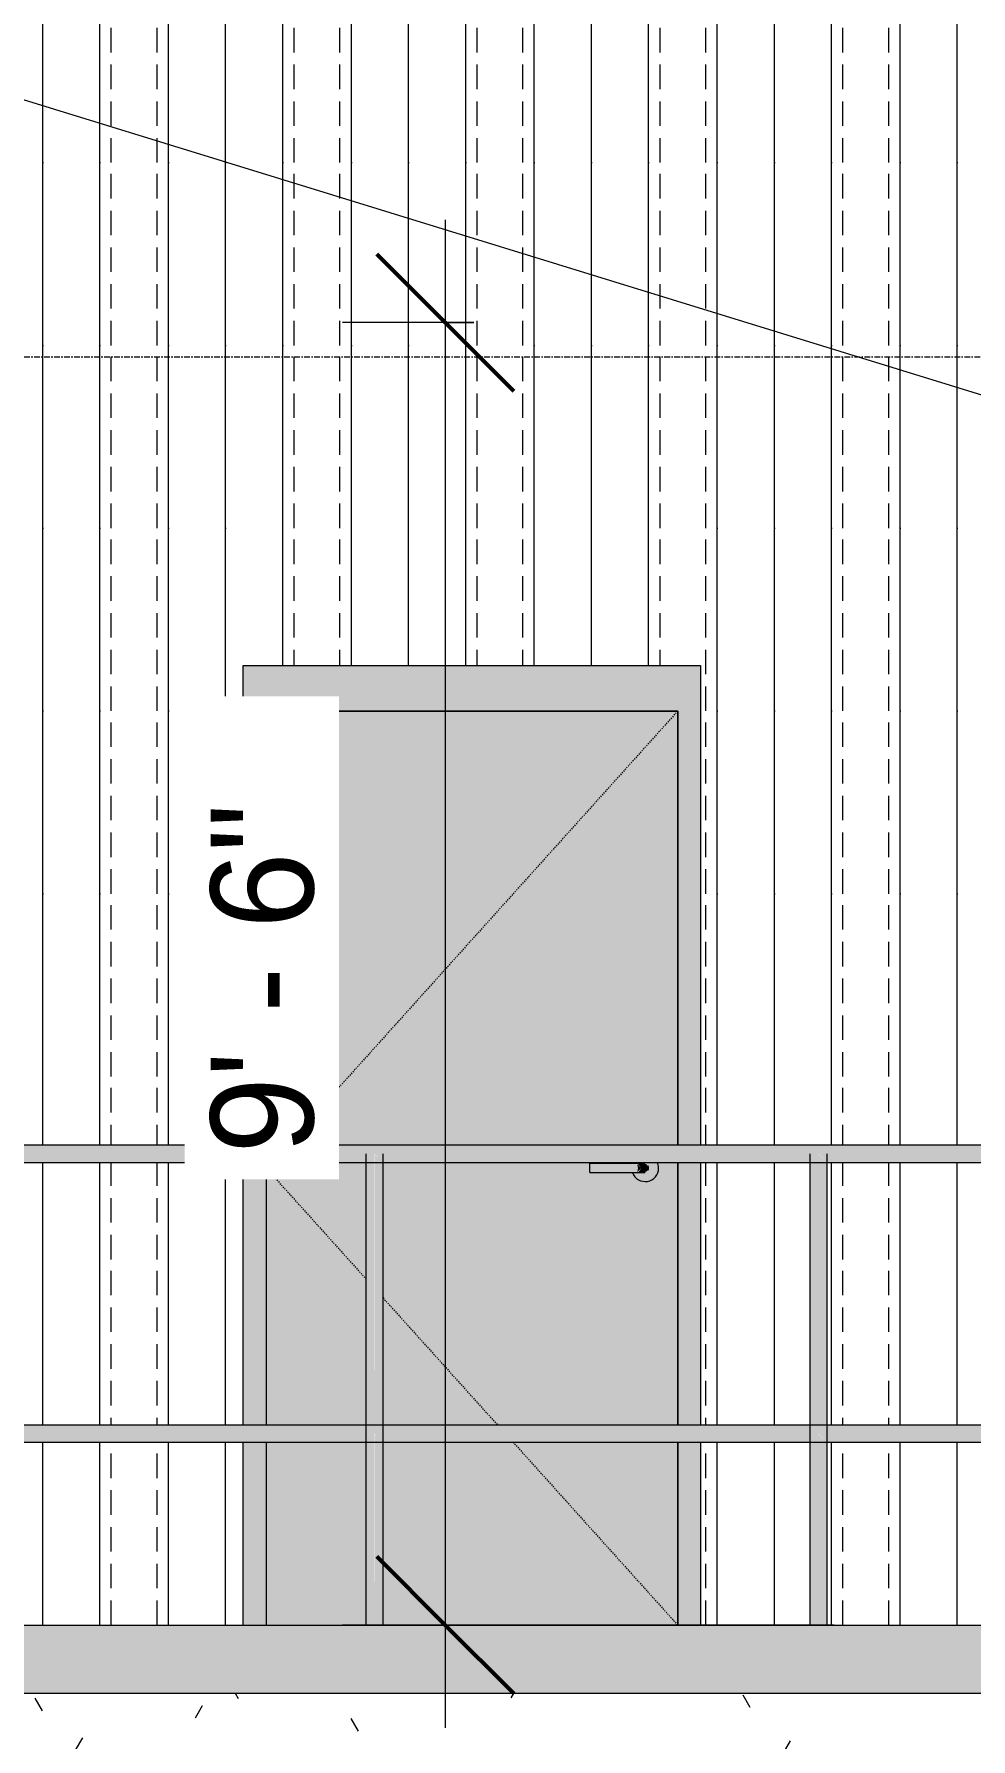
# Model space of a CAD drawing. Header units: inches. Extents: x -12067 to -7981, y -201 to 456.
# Drawn here: x -9599 to -9517.1, y -10 to 139.3 of the extents above; entities that cross this region are included whole.
import ezdxf

# ---------------------------------------------------------------- set-up
doc = ezdxf.new("R2010")
doc.units = ezdxf.units.IN
doc.header["$MEASUREMENT"] = 0
doc.linetypes.add('Dash 1_16_', pattern=[0.125, 0.0625, -0.0625])
doc.linetypes.add('Grid Line 1_2_', pattern=[0.875, 0.5, -0.125, 0.125, -0.125])
for name, color, linetype, lineweight in [('A-ANNO-DIMS', 211, 'Continuous', 9), ('A-ANNO-DIMS-96', 211, 'Continuous', 9), ('A-DOOR', 31, 'Continuous', 13), ('A-DOOR-FRAM', 31, 'Continuous', 13), ('A-FLOR-HRAL', 11, 'Continuous', 9), ('A-FLOR-LEVL', 51, 'Continuous', 9), ('A-WALL', 113, 'Continuous', 13), ('A-WALL-PATT', 111, 'Continuous', 13), ('C-BLDG-PADS', 91, 'Continuous', 13), ('G-ANNO-TEXT', 231, 'Continuous', 9)]:
    doc.layers.add(name, color=color, linetype=linetype, lineweight=lineweight)
doc.styles.add('Century Gothic_1', font='', dxfattribs={"height": 9})
doc.styles.get('Century Gothic_1').set_extended_font_data('Century Gothic')
doc.dimstyles.new('OD__1_16__Tol__', dxfattribs={"dimscale": 12, "dimtxt": 9.397514, "dimasz": 1, "dimexe": 0.75, "dimexo": 0.5, "dimgap": 0.75, "dimtad": 1, "dimdec": 4, "dimrnd": 0.0625, "dimzin": 3, "dimdsep": 46, "dimlunit": 4, "dimtxsty": 'Century Gothic_1', "dimblk1": 'OBLIQUE', "dimblk2": 'OBLIQUE', "dimsah": 1, "dimcen": 0.09, "dimdle": 0.75, "dimazin": 0, "dimtfac": 1, "dimtdec": 4, "dimtix": 1, "dimtmove": 0, "dimatfit": 3, "dimfxl": 1, "dimtvp": 1, "dimtfill": 1, "dimfrac": 2, "dimtolj": 1, "dimtzin": 0, "dimarcsym": 2})

# ---------------------------------------------------------------- blocks, each defined once
blk = doc.blocks.new('Railing - Lapeyre - 1 1_2_ Post-1355937-BUILDING SECTION - NORTH_SOUTH - LOOKING EAST - _REPAIR GARAGE')
at = {"layer": 'A-FLOR-HRAL'}
h = blk.add_hatch(color=253, dxfattribs=at)
h.paths.add_polyline_path([(-11501.48, 0), (-11500.73, 0), (-11500.75, 16.73), (-11501.48, 16)], flags=0)
h.paths.add_polyline_path([(-11500.73, 16.75), (-11500.75, 41.23), (-11501.48, 40.5), (-11501.45, 17.47), (-11500.75, 16.77)], flags=0)
h = blk.add_hatch(color=253, dxfattribs=at)
h.paths.add_polyline_path([(-11499.98, 0), (-11500.01, 16.03), (-11500.73, 16.73), (-11500.73, 0), (-11499.98, 0)], flags=0)
h.paths.add_polyline_path([(-11500.73, 16.75), (-11499.98, 17.5), (-11500, 40.53), (-11500.73, 41.23), (-11500.73, 16.77)], flags=0)
at = {"layer": 'A-FLOR-HRAL', "color": 8}
for p, q in [((-11501.48, 41.25), (-11501.48, 0)), ((-11499.98, 0), (-11499.98, 41.25))]:
    blk.add_line(p, q, dxfattribs=at)
blk = doc.blocks.new('Railing - Railing-1339868-BUILDING SECTION - NORTH_SOUTH - LOOKING EAST - _REPAIR GARAGE')
at = {"layer": 'A-FLOR-HRAL'}
blk.add_hatch(color=253, dxfattribs=at).paths.add_polyline_path([(-11461.9, 41.25), (-11461.9, 42), (-11813.34, 41.97), (-11813.52, 41.9), (-11813.74, 41.7), (-11813.79, 41.62), (-11813.87, 41.44), (-11813.9, 41.25), (-11466.49, 41.25)], flags=0)
h = blk.add_hatch(color=253, dxfattribs=at)
h.paths.add_polyline_path([(-11500.73, 41.25), (-11499.98, 40.5), (-11462.62, 40.53), (-11461.9, 41.25), (-11500.53, 41.25)], flags=0)
h.paths.add_polyline_path([(-11539.56, 41.25), (-11538.81, 40.5), (-11501.45, 40.53), (-11500.73, 41.25), (-11539.37, 41.25)], flags=0)
h.paths.add_polyline_path([(-11578.4, 41.25), (-11577.65, 40.5), (-11540.29, 40.53), (-11539.56, 41.25), (-11578.2, 41.25)], flags=0)
h.paths.add_polyline_path([(-11617.23, 41.25), (-11616.48, 40.5), (-11579.12, 40.53), (-11578.4, 41.25), (-11617.03, 41.25)], flags=0)
h.paths.add_polyline_path([(-11656.06, 41.25), (-11655.31, 40.5), (-11617.95, 40.53), (-11617.23, 41.25), (-11655.87, 41.25)], flags=0)
h.paths.add_polyline_path([(-11694.9, 41.25), (-11694.15, 40.5), (-11656.79, 40.53), (-11656.06, 41.25), (-11694.7, 41.25)], flags=0)
h.paths.add_polyline_path([(-11713.13, 40.5), (-11695.62, 40.53), (-11694.9, 41.25), (-11733.73, 41.25), (-11732.98, 40.5), (-11716.38, 40.5)], flags=0)
h.paths.add_polyline_path([(-11772.56, 41.25), (-11771.81, 40.5), (-11734.44, 40.54), (-11733.73, 41.25), (-11772.37, 41.25)], flags=0)
h.paths.add_polyline_path([(-11813.14, 40.5), (-11773.28, 40.53), (-11772.56, 41.25), (-11813.9, 41.25), (-11813.85, 41), (-11813.74, 40.8), (-11813.65, 40.7), (-11813.52, 40.6), (-11813.34, 40.53), (-11813.15, 40.5)], flags=0)
h = blk.add_hatch(color=253, dxfattribs=at)
h.paths.add_polyline_path([(-11461.9, 16.75), (-11462.7, 17.5), (-11500, 17.47), (-11500.73, 16.75), (-11462.64, 16.75)], flags=0)
h.paths.add_polyline_path([(-11539.56, 16.75), (-11500.75, 16.77), (-11501.48, 17.5), (-11538.84, 17.47), (-11539.52, 16.79)], flags=0)
h.paths.add_polyline_path([(-11578.4, 16.75), (-11539.6, 16.79), (-11540.31, 17.5), (-11577.67, 17.47), (-11578.33, 16.81)], flags=0)
h.paths.add_polyline_path([(-11617.23, 16.75), (-11578.4, 16.75), (-11579.15, 17.5), (-11616.5, 17.47), (-11617.14, 16.84)], flags=0)
h.paths.add_polyline_path([(-11628.76, 16.75), (-11617.23, 16.75), (-11617.98, 17.5), (-11655.34, 17.47), (-11656.06, 16.75), (-11641.74, 16.75)], flags=0)
h.paths.add_polyline_path([(-11694.9, 16.75), (-11656.06, 16.75), (-11656.81, 17.5), (-11694.17, 17.47), (-11694.77, 16.88)], flags=0)
h.paths.add_polyline_path([(-11733.73, 16.75), (-11694.9, 16.75), (-11695.65, 17.5), (-11733.02, 17.46), (-11733.58, 16.9)], flags=0)
h.paths.add_polyline_path([(-11772.56, 16.75), (-11733.73, 16.75), (-11734.48, 17.5), (-11771.85, 17.47), (-11772.39, 16.92)], flags=0)
h.paths.add_polyline_path([(-11813.9, 16.75), (-11772.56, 16.75), (-11773.31, 17.5), (-11813.34, 17.47), (-11813.52, 17.4), (-11813.74, 17.2), (-11813.79, 17.13), (-11813.87, 16.94)], flags=0)
h = blk.add_hatch(color=253, dxfattribs=at)
h.paths.add_polyline_path([(-11500.73, 16.75), (-11499.98, 16), (-11462.61, 16.03), (-11461.9, 16.75), (-11498.94, 16.75)], flags=0)
h.paths.add_polyline_path([(-11539.56, 16.75), (-11538.81, 16), (-11501.45, 16.03), (-11500.73, 16.75), (-11537.89, 16.75)], flags=0)
h.paths.add_polyline_path([(-11578.4, 16.75), (-11577.65, 16), (-11540.28, 16.03), (-11539.56, 16.75), (-11576.83, 16.75)], flags=0)
h.paths.add_polyline_path([(-11617.23, 16.75), (-11616.48, 16), (-11579.11, 16.03), (-11578.4, 16.75), (-11615.77, 16.75)], flags=0)
h.paths.add_polyline_path([(-11656.06, 16.75), (-11655.31, 16), (-11617.95, 16.03), (-11617.23, 16.75), (-11654.72, 16.75)], flags=0)
h.paths.add_polyline_path([(-11667.7, 16), (-11656.78, 16.03), (-11656.06, 16.75), (-11694.9, 16.75), (-11694.15, 16), (-11681.52, 16)], flags=0)
h.paths.add_polyline_path([(-11705.61, 16), (-11695.61, 16.03), (-11694.9, 16.75), (-11733.73, 16.75), (-11732.98, 16), (-11707.21, 16)], flags=0)
h.paths.add_polyline_path([(-11772.56, 16.75), (-11771.81, 16), (-11734.44, 16.04), (-11733.73, 16.75), (-11771.55, 16.75)], flags=0)
h.paths.add_polyline_path([(-11813.15, 16), (-11773.28, 16.03), (-11772.56, 16.75), (-11813.9, 16.75), (-11813.87, 16.56), (-11813.74, 16.3), (-11813.68, 16.22), (-11813.52, 16.1), (-11813.24, 16.01)], flags=0)
at = {"layer": 'A-FLOR-HRAL', "color": 8}
for p, q in [((-11461.9, 42), (-11813.15, 42)), ((-11813.15, 40.5), (-11461.9, 40.5)), ((-11461.9, 17.5), (-11813.15, 17.5)), ((-11813.15, 16), (-11461.9, 16))]:
    blk.add_line(p, q, dxfattribs=at)
for p in [(-233, 0), (-194.17, 0)]:
    blk.add_blockref('Railing - Lapeyre - 1 1_2_ Post-1355937-BUILDING SECTION - NORTH_SOUTH - LOOKING EAST - _REPAIR GARAGE', p)
blk = doc.blocks.new('Door-Passage-Single-Flush - 36_ x 80_-1633679-BUILDING SECTION - NORTH_SOUTH - LOOKING EAST - _REPAIR GARAGE')
at = {"layer": 'A-DOOR', "lineweight": 9}
h = blk.add_hatch(color=254, dxfattribs=at)
h.paths.add_polyline_path([(-11719.62, 0), (-11707.21, 0), (-11707.21, 16), (-11732.98, 16), (-11732.98, 0)], flags=0)
h.paths.add_polyline_path([(-11743.21, 0), (-11734.48, 0), (-11734.48, 16), (-11743.21, 16)], flags=0)
h.paths.add_polyline_path([(-11732.98, 17.5), (-11707.21, 17.5), (-11707.21, 40.5), (-11709, 40.5), (-11708.92, 40.31), (-11708.88, 40), (-11708.92, 39.69), (-11709.04, 39.41), (-11709.23, 39.16), (-11709.47, 38.98), (-11709.89, 38.84), (-11710.06, 38.82), (-11710.37, 38.86), (-11710.65, 38.98), (-11710.9, 39.16), (-11711.09, 39.41), (-11711.19, 39.61), (-11714.89, 39.62), (-11714.89, 40.39), (-11711.17, 40.39), (-11711.15, 40.5), (-11732.98, 40.5), (-11732.98, 19.56)], flags=0)
h.paths.add_polyline_path([(-11734.48, 17.5), (-11734.48, 40.5), (-11743.21, 40.5), (-11743.21, 17.5), (-11739.1, 17.5)], flags=0)
h.paths.add_polyline_path([(-11743.21, 42), (-11707.21, 42), (-11707.21, 80), (-11743.21, 80), (-11743.21, 44.23)], flags=0)
for points in [[(-11710.75, 40), (-11710.76, 40.39), (-11714.89, 40.38), (-11714.89, 40), (-11711.24, 40)], [(-11711.24, 39.61), (-11710.75, 39.62), (-11710.75, 40), (-11714.89, 40), (-11714.89, 39.61), (-11711.24, 39.61)]]:
    blk.add_hatch(color=254, dxfattribs=at).paths.add_polyline_path(points, flags=0)
h = blk.add_hatch(color=254, dxfattribs=at)
h.paths.add_polyline_path([(-11710.06, 38.82), (-11709.76, 38.86), (-11709.47, 38.98), (-11709.23, 39.16), (-11709.04, 39.41), (-11708.92, 39.69), (-11708.88, 40), (-11708.92, 40.31), (-11709, 40.5), (-11711.12, 40.5), (-11711.15, 40.39), (-11710.68, 40.38), (-11710.42, 40.38), (-11710.06, 40.36), (-11709.87, 40.26), (-11709.82, 40.2), (-11709.82, 39.8), (-11709.99, 39.65), (-11710.17, 39.61), (-11710.5, 39.65), (-11710.94, 39.61), (-11711.17, 39.61), (-11711.09, 39.41), (-11710.9, 39.16), (-11710.65, 38.98), (-11710.37, 38.86)], flags=0)
h.paths.add_polyline_path([(-11710.75, 39.8), (-11710.69, 40), (-11710.75, 40.1), (-11710.75, 39.9)], flags=0)
h = blk.add_hatch(color=254, dxfattribs=at)
h.paths.add_polyline_path([(-11710.38, 40), (-11710.75, 40.34), (-11710.72, 40.1), (-11710.69, 40), (-11710.48, 40)], flags=0)
h.paths.add_polyline_path([(-11710.38, 40), (-11709.8, 40), (-11709.87, 40.26), (-11709.99, 40.35), (-11710.18, 40.39), (-11710.5, 40.35), (-11710.7, 40.34), (-11710.38, 40)], flags=0)
h = blk.add_hatch(color=254, dxfattribs=at)
h.paths.add_polyline_path([(-11710.16, 39.61), (-11709.87, 39.74), (-11709.81, 39.88), (-11709.83, 40), (-11710.38, 40), (-11710.68, 39.62), (-11710.42, 39.62), (-11710.16, 39.61)], flags=0)
h.paths.add_polyline_path([(-11710.75, 39.62), (-11710.38, 40), (-11710.69, 40), (-11710.75, 39.66)], flags=0)
at = {"layer": 'A-DOOR-FRAM', "lineweight": 9}
h = blk.add_hatch(color=254, dxfattribs=at)
h.paths.add_polyline_path([(-11705.21, 0), (-11705.21, 16), (-11707.21, 16), (-11707.21, 0)], flags=0)
h.paths.add_polyline_path([(-11745.21, 0), (-11743.21, 0), (-11743.21, 16), (-11745.21, 16)], flags=0)
h.paths.add_polyline_path([(-11707.21, 17.5), (-11705.21, 17.5), (-11705.21, 40.5), (-11707.21, 40.5), (-11707.21, 30.13)], flags=0)
h.paths.add_polyline_path([(-11745.21, 17.5), (-11743.21, 17.5), (-11743.21, 40.5), (-11745.21, 40.5), (-11745.21, 23.08)], flags=0)
h.paths.add_polyline_path([(-11743.21, 42), (-11743.21, 80), (-11707.21, 80), (-11707.21, 42), (-11705.21, 42), (-11705.21, 84), (-11745.21, 84), (-11745.21, 42), (-11744.16, 42)], flags=0)
at = {"layer": 'A-DOOR', "color": 8, "lineweight": 9}
for p, q in [((-11707.21, 80), (-11743.21, 80)), ((-11743.21, 80), (-11743.21, 41.99)), ((-11707.21, 41.99), (-11707.21, 80)), ((-11743.21, 40.51), (-11743.21, 17.49)), ((-11710.75, 40.39), (-11714.89, 40.39)), ((-11714.89, 40), (-11714.89, 40.39)), ((-11707.21, 17.49), (-11707.21, 40.51)), ((-11714.89, 39.61), (-11714.89, 40)), ((-11714.89, 39.61), (-11710.75, 39.61)), ((-11743.21, 16.01), (-11743.21, 0)), ((-11707.21, 0), (-11707.21, 16.01))]:
    blk.add_line(p, q, dxfattribs=at)
at = {"layer": 'A-DOOR', "color": 8, "linetype": 'Dash 1_16_', "lineweight": 9}
for p, q in [((-11707.21, 80), (-11741.41, 41.99)), ((-11742.75, 40.51), (-11743.21, 40)), ((-11743.21, 40), (-11734.47, 30.29)), ((-11732.98, 28.63), (-11722.95, 17.49)), ((-11721.61, 16.01), (-11707.21, 0))]:
    blk.add_line(p, q, dxfattribs=at)
at = {"layer": 'A-DOOR', "color": 8, "lineweight": 9, "flags": 128}
for points in [[(-11710.16, 40.39), (-11710.16, 40.39), (-11710.16, 40.39), (-11710.17, 40.39), (-11710.17, 40.39), (-11710.17, 40.39), (-11710.18, 40.39), (-11710.18, 40.39), (-11710.19, 40.39), (-11710.2, 40.39), (-11710.21, 40.39), (-11710.22, 40.39), (-11710.23, 40.39), (-11710.24, 40.39), (-11710.25, 40.39), (-11710.26, 40.39), (-11710.28, 40.39), (-11710.29, 40.39), (-11710.31, 40.39), (-11710.32, 40.39), (-11710.34, 40.39), (-11710.36, 40.39), (-11710.38, 40.39), (-11710.39, 40.39), (-11710.41, 40.39), (-11710.43, 40.39), (-11710.45, 40.39), (-11710.47, 40.39), (-11710.49, 40.39), (-11710.52, 40.39), (-11710.54, 40.39), (-11710.56, 40.39), (-11710.58, 40.39), (-11710.61, 40.39), (-11710.63, 40.39), (-11710.65, 40.39), (-11710.67, 40.39), (-11710.7, 40.39), (-11710.72, 40.39), (-11710.75, 40.39), (-11710.75, 40.39)], [(-11710.75, 39.61), (-11710.73, 39.61), (-11710.7, 39.61), (-11710.68, 39.61), (-11710.66, 39.61), (-11710.63, 39.61), (-11710.61, 39.61), (-11710.59, 39.61), (-11710.57, 39.61), (-11710.54, 39.61), (-11710.52, 39.61), (-11710.5, 39.61), (-11710.48, 39.61), (-11710.46, 39.61), (-11710.44, 39.61), (-11710.42, 39.61), (-11710.4, 39.61), (-11710.38, 39.61), (-11710.36, 39.61), (-11710.34, 39.61), (-11710.33, 39.61), (-11710.31, 39.61), (-11710.3, 39.61), (-11710.28, 39.61), (-11710.27, 39.61), (-11710.25, 39.61), (-11710.24, 39.61), (-11710.23, 39.61), (-11710.22, 39.61), (-11710.21, 39.61), (-11710.2, 39.61), (-11710.19, 39.61), (-11710.19, 39.61), (-11710.18, 39.61), (-11710.17, 39.61), (-11710.17, 39.61), (-11710.17, 39.61), (-11710.16, 39.61), (-11710.16, 39.61), (-11710.16, 39.61)]]:
    blk.add_lwpolyline(points, dxfattribs=at)
at = {"layer": 'A-DOOR', "color": 8, "lineweight": 9}
for centre, radius, start, end in [((-11710.06, 40), 1.18, 154.3773, 160.3657), ((-11710.16, 40), 0.394, 75, 90), ((-11710.06, 40), 1.18, 0, 25.6308), ((-11710.06, 40), 1.18, 199.5633, 360), ((-11710.16, 40), 0.394, 270, 285), ((-11710.16, 40), 0.394, 0, 30), ((-11710.16, 40), 0.394, 330, 0)]:
    blk.add_arc(centre, radius, start, end, dxfattribs=at)
at = {"layer": 'A-DOOR-FRAM', "color": 8, "lineweight": 9}
for p, q in [((-11743.21, 80), (-11743.21, 41.99)), ((-11743.21, 80), (-11707.21, 80)), ((-11707.21, 80), (-11707.21, 41.99)), ((-11743.21, 40.51), (-11743.21, 17.49)), ((-11707.21, 40.51), (-11707.21, 17.49)), ((-11743.21, 16.01), (-11743.21, 0)), ((-11707.21, 16.01), (-11707.21, 0))]:
    blk.add_line(p, q, dxfattribs=at)
blk = doc.blocks.new('DIMBLOCK2-BUILDING SECTION - NORTH_SOUTH - LOOKING EAST - _REPAIR GARAGE')
at = {"layer": 'A-ANNO-DIMS-96'}
for p, q in [((-9563.07, 123), (-9563.07, -9)), ((-9560.59, 114), (-9572.07, 114)), ((-9563.07, 114), (-9560.59, 114)), ((-9529.05, 0), (-9572.07, 0)), ((-9563.07, 0), (-9529.05, 0))]:
    blk.add_line(p, q, dxfattribs=at)
at = {"layer": 'A-ANNO-DIMS-96', "lineweight": 50}
for p, q in [((-9563.07, 114), (-9569.07, 120)), ((-9563.07, 114), (-9557.07, 108)), ((-9563.07, 0), (-9569.07, 6)), ((-9563.07, 0), (-9557.07, -6))]:
    blk.add_line(p, q, dxfattribs=at)
at = {"layer": 'A-ANNO-DIMS-96', "color": 0, "insert": (-9583.61, 41.26), "char_height": 9, "width": 37.7691, "attachment_point": 1, "rotation": 90, "line_spacing_factor": 0.984502, "style": 'Century Gothic_1', "bg_fill": 3, "box_fill_scale": 1.25, "bg_fill_color": 256, "bg_fill_true_color": 13158600, "bg_fill_transparency": 0}
blk.add_mtext('9\' - 6"', dxfattribs=at)
blk = doc.blocks.new('_Oblique')
at = {"color": 0, "linetype": 'ByBlock', "lineweight": -2}
blk.add_line((-0.5, -0.5), (0.5, 0.5), dxfattribs=at)

msp = doc.modelspace()

# ---------------------------------------------------------------- hatches: boundary and pattern name
at = {"layer": 'A-WALL-PATT', "lineweight": 9}
h = msp.add_hatch(dxfattribs=at)
h.set_pattern_fill('FP_17', color=9, style=0, pattern_type=2)
h.set_pattern_definition([(90, (-9331.301, 0), (-16, 1e-15), [16, 0, 0, 0]), (90, (-9337.301, 0), (-16, 1e-15), [16, 0, 0, 0]), (90, (-9336.301, 0), (-16, 1e-15), [2.143, -13.857]), (90, (-9342.301, 0), (-16, 1e-15), [16, 0, 0, 0]), (90, (-9336.301, 3.214), (-16, 1e-15), [2.143, -13.857]), (90, (-9336.301, 6.429), (-16, 1e-15), [2.143, -13.857]), (90, (-9336.301, 9.643), (-16, 1e-15), [2.143, -13.857]), (90, (-9336.301, 12.857), (-16, 1e-15), [2.143, -13.857]), (90, (-9332.301, 0), (-16, 1e-15), [2.143, -13.857]), (90, (-9332.301, 3.214), (-16, 1e-15), [2.143, -13.857]), (90, (-9332.301, 6.429), (-16, 1e-15), [2.143, -13.857]), (90, (-9332.301, 9.643), (-16, 1e-15), [2.143, -13.857]), (90, (-9332.301, 12.857), (-16, 1e-15), [2.143, -13.857])])
h.paths.add_polyline_path([(-9600.79176, 0), (-9580.73902, 0), (-9580.73902, 16), (-9600.79176, 16)], flags=0)
h.paths.add_polyline_path([(-9531.17652, 0), (-9531.17652, 16), (-9540.73902, 16), (-9540.73902, 0)], flags=0)
h.paths.add_polyline_path([(-9529.67652, 0), (-9517.05152, 0), (-9517.05152, 16), (-9529.67652, 16)], flags=0)
h.paths.add_polyline_path([(-9372.05152, 0), (-9342.30152, 0), (-9342.30152, 16), (-9373.05152, 16), (-9373.05152, 0)], flags=0)
h.paths.add_polyline_path([(-9347.45398, 17.5), (-9342.30152, 17.5), (-9342.30152, 40.5), (-9373.05152, 40.5), (-9373.05152, 17.5), (-9372.05152, 17.5)], flags=0)
h.paths.add_polyline_path([(-9596.6141, 17.5), (-9580.73902, 17.5), (-9580.73902, 40.5), (-9600.79176, 40.5), (-9600.79176, 17.5)], flags=0)
h.paths.add_polyline_path([(-9518.05152, 17.5), (-9517.05152, 17.5), (-9517.05152, 40.5), (-9529.67652, 40.5), (-9529.67652, 17.5), (-9521.98642, 17.5)], flags=0)
h.paths.add_polyline_path([(-9540.73902, 17.5), (-9531.17652, 17.5), (-9531.17652, 40.5), (-9540.73902, 40.5), (-9540.73902, 23.08183)], flags=0)
h.paths.add_polyline_path([(-9372.05152, 42), (-9342.30152, 42), (-9342.30152, 214.13292), (-9600.79176, 208.7477), (-9600.79176, 42), (-9580.73902, 42), (-9580.73902, 84), (-9540.73902, 84), (-9540.73902, 42), (-9517.05152, 42), (-9517.05152, 144), (-9373.05152, 144), (-9373.05152, 42)], flags=0)
h.paths.add_polyline_path([(-9449.55152, 167.52387), (-9449.55152, 177.5633), (-9432.80152, 177.5633), (-9432.80152, 167.52387), (-9449.05152, 167.52387)], flags=0)
h = msp.add_hatch(dxfattribs=at)
h.set_pattern_fill('FP_14', color=9, style=0, pattern_type=2)
h.set_pattern_definition([(0, (-8926.497, 126), (30.72, 7.68), [1.267, -21.773, 1.267, -21.773, -122.88]), (0, (-8926.497, 126), (30.72, 7.68), [-46.08, 1.267, -44.813, 1.267, -21.773, -53.76]), (0, (-8926.497, 126), (30.72, 7.68), [-115.2, 1.267, -14.093, 1.267, -37.133]), (120, (-8914.977, 129.84), (-22.011075, 22.7643), [1.267, -21.773, 1.267, -21.773, -122.88]), (120, (-8914.977, 129.84), (-22.011075, 22.7643), [-46.08, 1.267, -44.813, 1.267, -21.773, -53.76]), (120, (-8914.977, 129.84), (-22.011075, 22.7643), [-115.2, 1.267, -14.093, 1.267, -37.133]), (240, (-8911.137, 145.2), (-8.708925, -30.4443), [1.267, -21.773, 1.267, -21.773, -122.88]), (240, (-8911.137, 145.2), (-8.708925, -30.4443), [-46.08, 1.267, -44.813, 1.267, -21.773, -53.76]), (240, (-8911.137, 145.2), (-8.708925, -30.4443), [-115.2, 1.267, -14.093, 1.267, -37.133])])
h.paths.add_polyline_path([(-9303.7305, -43.78253), (-9292.42652, -43.64211), (-9292.42652, -27.63512), (-9294.42652, -27.63512), (-9294.42652, -6), (-9656.92652, -6), (-9656.9264, -34.16566), (-9651.78595, -33.99998), (-9600.05237, -33.94109), (-9307.23432, -43.66616)], flags=0)
at = {"layer": 'C-BLDG-PADS'}
msp.add_hatch(color=255, dxfattribs=at).paths.add_polyline_path([(-9295.52848, -6), (-9294.42652, -6), (-9294.42652, 0), (-9656.92652, 0), (-9656.92652, -6), (-9321.49123, -6)], flags=0)

# ---------------------------------------------------------------- linework, layer by layer
at = {"layer": 'A-FLOR-LEVL', "linetype": 'Grid Line 1_2_'}
for p, q in [((-9812.53933, 111), (-8004.51495, 111)), ((-9859.57243, 0), (-8004.51495, 0))]:
    msp.add_line(p, q, dxfattribs=at)
at = {"layer": 'A-WALL', "color": 8, "lineweight": 9}
for p, q in [((-9580.73902, 41.99506), (-9580.73902, 84)), ((-9580.73902, 84), (-9540.73902, 84)), ((-9540.73902, 84), (-9540.73902, 41.99215)), ((-9580.73902, 17.49506), (-9580.73902, 40.50494)), ((-9540.73902, 40.50785), (-9540.73902, 17.49215)), ((-9580.73902, 0), (-9580.73902, 16.00494)), ((-9540.73902, 16.00785), (-9540.73902, 0))]:
    msp.add_line(p, q, dxfattribs=at)
at = {"layer": 'C-BLDG-PADS', "color": 8, "lineweight": 9}
for p, q in [((-9762.85798, 0), (-9294.42652, 0)), ((-9294.42652, -6), (-9762.85798, -6))]:
    msp.add_line(p, q, dxfattribs=at)

# ---------------------------------------------------------------- block references
at = {"layer": 'A-DOOR', "color": 8, "lineweight": 9}
msp.add_blockref('Door-Passage-Single-Flush - 36_ x 80_-1633679-BUILDING SECTION - NORTH_SOUTH - LOOKING EAST - _REPAIR GARAGE', (2164.46887, 0), dxfattribs=at)
at = {"layer": 'A-FLOR-HRAL', "color": 8}
msp.add_blockref('Railing - Railing-1339868-BUILDING SECTION - NORTH_SOUTH - LOOKING EAST - _REPAIR GARAGE', (2164.46887, 0), dxfattribs=at)

# ---------------------------------------------------------------- next in the draw order: dimensions: what is measured, and where the dimension line sits
at = {"layer": 'A-ANNO-DIMS'}
dim = msp.add_linear_dim(base=(-9563.07183, 0), p1=(-9554.58655, 114), p2=(-9523.05152, 0), angle=90, dimstyle='OD__1_16__Tol__', override={"dimpost": '<>', "dimfxl": 118.281266}, dxfattribs=at)
dim.commit()
dim.dimension.update_dxf_attribs({"geometry": 'DIMBLOCK2-BUILDING SECTION - NORTH_SOUTH - LOOKING EAST - _REPAIR GARAGE', "text_midpoint": (-9576.79821, 57)})

# ---------------------------------------------------------------- next in the draw order: linework, layer by layer
at = {"layer": 'G-ANNO-TEXT'}
msp.add_line((-9460.89145, 90.62245), (-9819.16485, 201.03375), dxfattribs=at)

doc.saveas('drawing.dxf')
